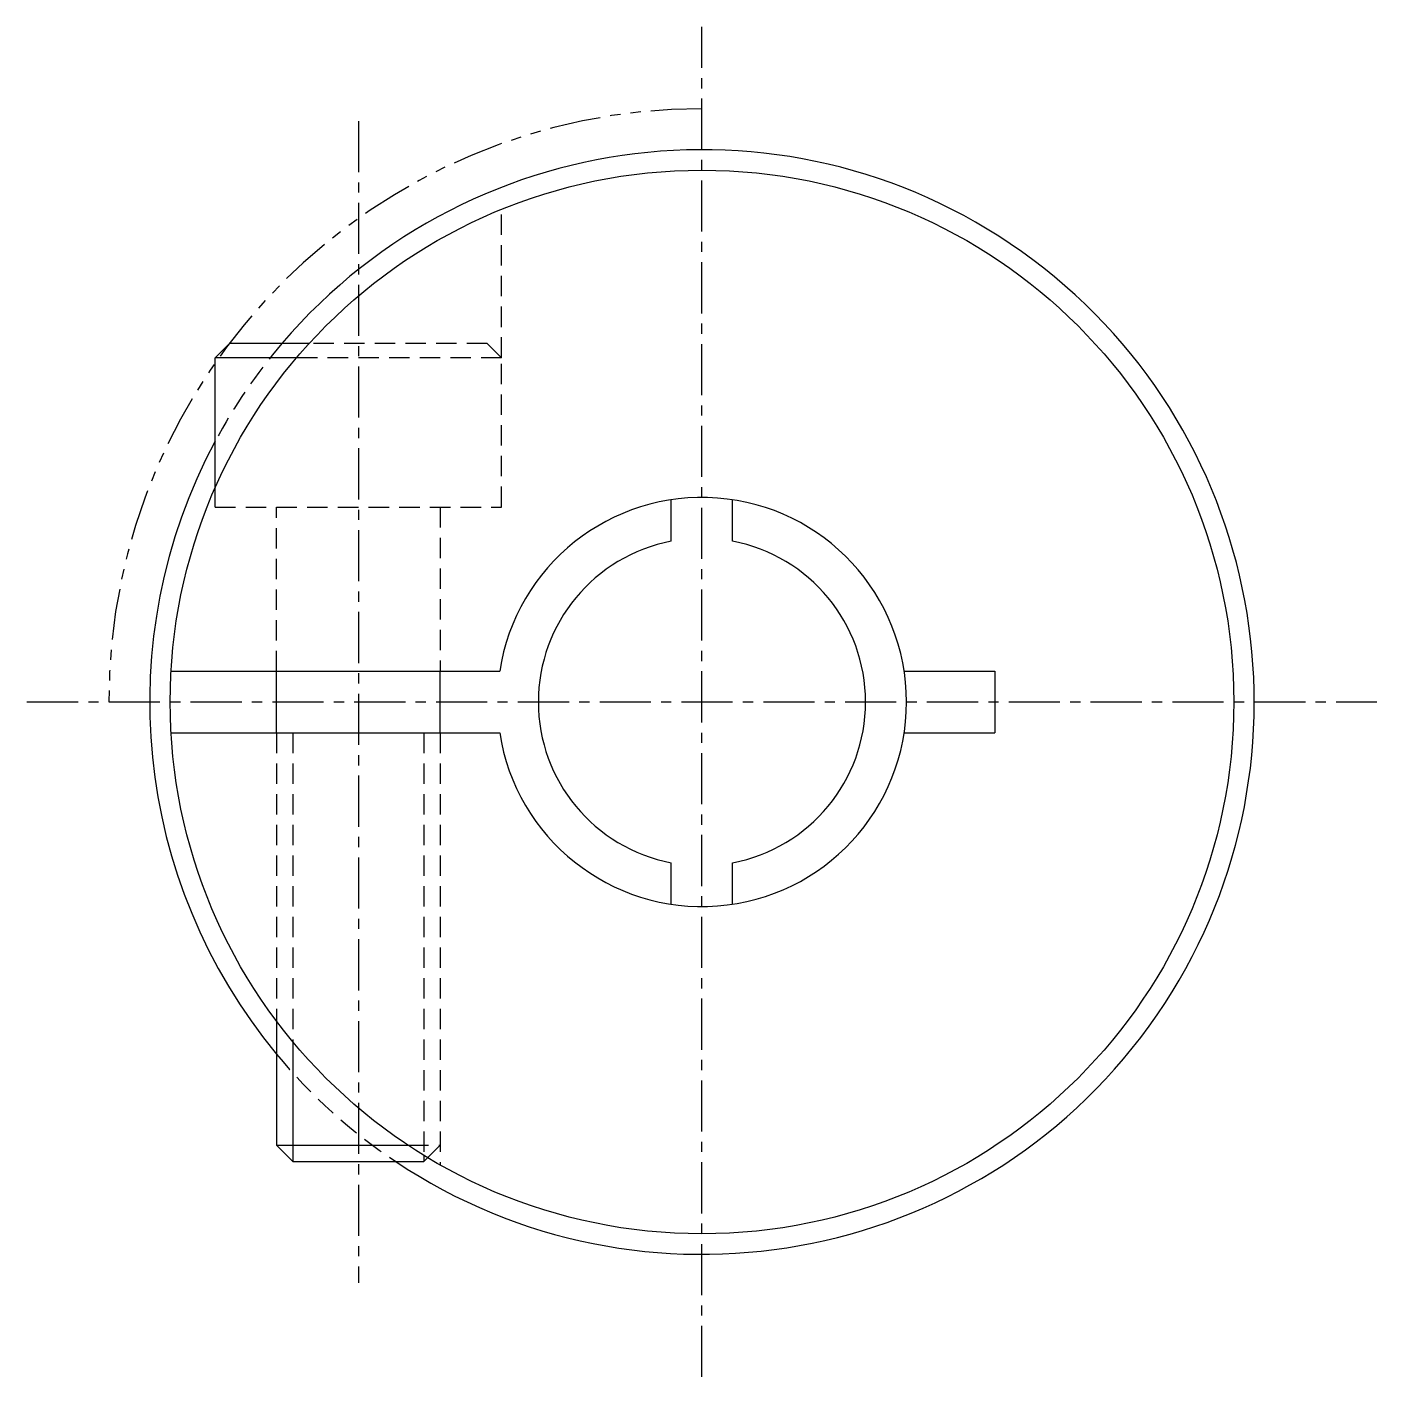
# Model space of a CAD drawing. Extents: x -133.5 to -36.3, y 10.7 to 67.2.
# Drawn here: x -69.35 to -36.35, y 34.16 to 67.16 of the extents above; entities that cross this region are included whole.
import ezdxf

# ---------------------------------------------------------------- set-up
doc = ezdxf.new("R2010")
doc.units = 0
for name, pattern in [('CENTER', [2, 1.25, -0.25, 0.25, -0.25]), ('DASHED', [0.75, 0.5, -0.25]), ('PHANTOM', [2.5, 1.25, -0.25, 0.25, -0.25, 0.25, -0.25])]:
    doc.linetypes.add(name, pattern=pattern)
doc.layers.get('0').update_dxf_attribs({"linetype": 'CONTINUOUS'})
doc.layers.add('CENTER', color=1, linetype='CENTER')

msp = doc.modelspace()

# ---------------------------------------------------------------- linework, layer by layer
at = {"color": 3, "linetype": 'DASHED'}
for p, q in [((-57.749, 59.072), (-57.749, 62.697)), ((-58.099, 59.422), (-62.448, 59.422)), ((-58.099, 59.422), (-57.749, 59.072)), ((-57.749, 59.072), (-62.756, 59.072)), ((-57.749, 55.422), (-57.749, 59.072)), ((-57.749, 58.722), (-57.749, 58.722)), ((-64.749, 55.422), (-64.749, 55.889)), ((-64.749, 55.422), (-57.746, 55.422)), ((-63.249, 51.406), (-63.249, 55.422)), ((-59.249, 55.422), (-59.249, 51.406)), ((-63.249, 49.906), (-63.249, 42.856)), ((-62.849, 49.906), (-62.849, 42.349)), ((-59.649, 49.906), (-59.649, 39.576)), ((-59.249, 49.906), (-59.249, 39.34)), ((-60.034, 39.822), (-59.249, 39.822)), ((-59.553, 39.518), (-59.249, 39.822))]:
    msp.add_line(p, q, dxfattribs=at)
at = {"color": 7, "linetype": 'CONTINUOUS'}
for p, q in [((-64.399, 59.422), (-64.749, 59.072)), ((-62.448, 59.422), (-64.399, 59.422)), ((-62.756, 59.072), (-64.749, 59.072)), ((-64.749, 55.889), (-64.749, 59.072)), ((-53.599, 54.585), (-53.599, 55.599)), ((-52.099, 54.585), (-52.099, 55.599)), ((-65.827, 51.406), (-57.792, 51.406)), ((-63.249, 49.906), (-63.249, 51.406)), ((-59.249, 49.906), (-59.249, 51.406)), ((-47.905, 51.406), (-45.694, 51.406)), ((-45.694, 51.406), (-45.694, 49.906)), ((-65.827, 49.906), (-57.792, 49.906)), ((-47.905, 49.906), (-45.694, 49.906)), ((-53.599, 45.712), (-53.599, 46.727)), ((-52.099, 45.712), (-52.099, 46.727)), ((-63.249, 42.856), (-63.249, 39.822)), ((-63.249, 39.822), (-62.849, 39.422)), ((-63.249, 39.822), (-60.034, 39.822)), ((-62.849, 39.422), (-60.335, 39.422)), ((-60.335, 39.422), (-59.649, 39.422)), ((-59.649, 39.576), (-59.649, 39.422)), ((-59.649, 39.422), (-59.553, 39.518))]:
    msp.add_line(p, q, dxfattribs=at)
at = {"color": 3, "linetype": 'CONTINUOUS'}
msp.add_line((-62.849, 42.349), (-62.849, 39.422), dxfattribs=at)
at = {"color": 7, "linetype": 'CONTINUOUS'}
msp.add_circle((-52.849, 50.656), 13, dxfattribs=at)
at = {"color": 3, "linetype": 'PHANTOM'}
msp.add_arc((-52.849, 50.656), 14.5, 90, 180, dxfattribs=at)
at = {"color": 7, "linetype": 'CONTINUOUS'}
for radius, start, end in [(13.5, 236.318, 139.5071), (13.5, 151.8216, 219.6128), (5, 188.6269, 171.3731), (4, 100.8069, 259.1931), (4, 280.8069, 79.1931)]:
    msp.add_arc((-52.849, 50.656), radius, start, end, dxfattribs=at)
at = {"color": 3, "linetype": 'DASHED'}
for start, end in [(139.5071, 151.8216), (219.6128, 236.318)]:
    msp.add_arc((-52.849, 50.656), 13.5, start, end, dxfattribs=at)
at = {"layer": 'CENTER', "color": 1, "linetype": 'CENTER'}
for p, q in [((-52.849, 34.156), (-52.849, 67.156)), ((-61.249, 64.857), (-61.249, 36.454)), ((-69.349, 50.656), (-36.349, 50.656))]:
    msp.add_line(p, q, dxfattribs=at)

doc.saveas('drawing.dxf')
